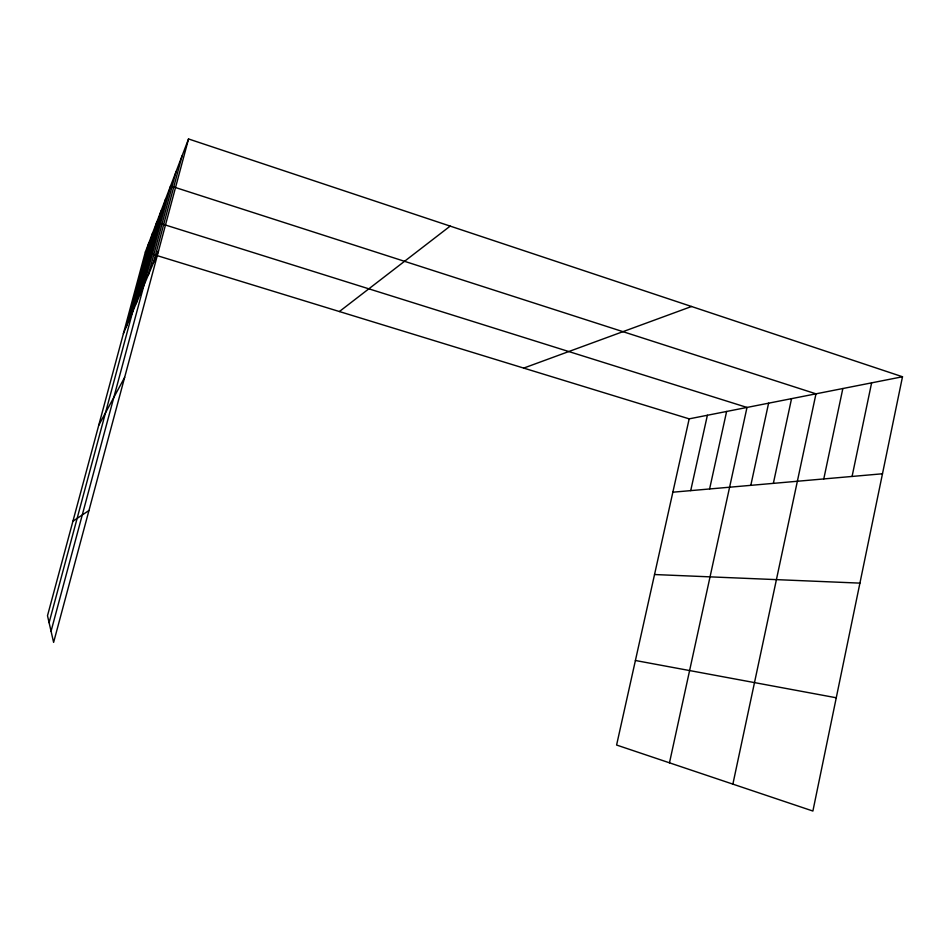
<?xml version="1.0" encoding="UTF-8"?>
<svg xmlns="http://www.w3.org/2000/svg" width="950" height="950" viewBox="0 0 950 950"><rect width="100%" height="100%" fill="white"/><g stroke="black" fill="none" stroke-linecap="round" stroke-linejoin="round"><path stroke-width="1.43" d="M902.5 376.758L812.891 811.039L616.597 745.038L689.178 418.855L902.5 376.758L188.539 138.961L145.362 252.011L47.5 615.707L53.616 642.378L188.539 138.961M852.079 476.449L871.613 382.862M823.781 478.931L842.84 388.538M732.877 784.13L815.979 393.834L170.596 185.963L51.051 631.216M773.359 483.36L791.552 398.656M750.809 485.343L768.597 403.18M709.602 488.965L726.619 411.469M669.477 762.814L746.997 407.443L156.714 222.288L49.091 622.666M690.709 490.628L707.382 415.257M126.291 326.8L148.901 242.725M129.354 319.592L152.677 232.833M136.135 303.644L161.013 211.019M139.887 294.809L165.632 198.942M148.402 274.764L176.094 171.534M153.259 263.328L182.067 155.931M123.405 333.581L158.543 250.895M98.729 425.303L124.628 377.423M339.387 311.541L450.181 226.1M72.924 521.217L88.968 510.494M523.711 368.089L691.541 306.494M672.861 492.195L882.479 473.777M654.538 574.536L859.916 583.122M635.408 660.499L836.261 697.775M145.362 252.011L689.178 418.855"/></g></svg>
